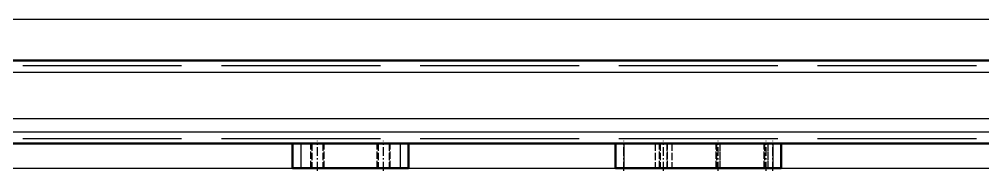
# Model space of a CAD drawing. Extents: x 0 to 1189, y 0 to 841.
# Drawn here: x 295 to 367.8, y 216.6 to 228.1 of the extents above; entities that cross this region are included whole.
import ezdxf

# ---------------------------------------------------------------- set-up
doc = ezdxf.new("R2010")
doc.units = 0
doc.linetypes.add('DASHDOT', pattern=[18.5, 12, -3, 0.5, -3])
doc.linetypes.add('DASHED', pattern=[15, 12, -3])

msp = doc.modelspace()

# ---------------------------------------------------------------- linework, layer by layer
at = {"color": 7, "lineweight": 25}
for p, q in [((195.668, 228.069), (798.812, 228.069)), ((272.543, 224.069), (395.043, 224.069)), ((198.793, 220.569), (778.04, 220.569)), ((198.793, 220.569), (798.812, 220.569)), ((189.418, 219.569), (754.418, 219.569)), ((189.418, 218.694), (788.404, 218.694)), ((316.293, 218.694), (316.293, 216.819)), ((323.793, 218.694), (323.793, 216.819)), ((340.668, 218.694), (340.668, 216.819)), ((351.918, 218.694), (351.918, 216.819)), ((226.543, 216.819), (788.404, 216.819))]:
    msp.add_line(p, q, dxfattribs=at)
at = {"color": 7, "lineweight": 50}
for p, q in [((272.543, 224.944), (395.043, 224.944)), ((190.293, 218.694), (448.793, 218.694)), ((316.293, 218.694), (315.668, 218.694)), ((315.668, 218.694), (315.668, 216.819)), ((316.293, 218.694), (323.793, 218.694)), ((324.418, 218.694), (323.793, 218.694)), ((324.418, 218.694), (324.418, 216.819)), ((340.668, 218.694), (340.043, 218.694)), ((340.043, 218.694), (340.043, 216.819)), ((351.918, 218.694), (340.668, 218.694)), ((352.543, 218.694), (351.918, 218.694)), ((352.543, 218.694), (352.543, 216.819)), ((316.293, 216.819), (315.668, 216.819)), ((316.293, 216.819), (323.793, 216.819)), ((324.418, 216.819), (323.793, 216.819)), ((340.668, 216.819), (340.043, 216.819)), ((351.918, 216.819), (340.668, 216.819)), ((352.543, 216.819), (351.918, 216.819))]:
    msp.add_line(p, q, dxfattribs=at)
at = {"color": 7, "linetype": 'DASHDOT', "lineweight": 25}
for p, q in [((132.918, 224.069), (810.918, 224.069)), ((132.918, 219.569), (810.918, 219.569))]:
    msp.add_line(p, q, dxfattribs=at)
at = {"color": 7, "linetype": 'DASHED', "lineweight": 25}
for p, q in [((189.418, 224.069), (754.418, 224.069)), ((189.793, 224.069), (754.043, 224.069)), ((189.793, 224.069), (754.043, 224.069)), ((190.293, 224.569), (753.543, 224.569)), ((195.293, 224.069), (748.543, 224.069)), ((195.293, 224.069), (748.543, 224.069)), ((195.668, 224.069), (748.168, 224.069)), ((195.668, 224.069), (748.168, 224.069)), ((195.668, 224.069), (748.168, 224.069)), ((195.668, 224.069), (748.168, 224.069)), ((195.668, 224.069), (748.168, 224.069)), ((195.668, 224.069), (748.168, 224.069)), ((189.418, 219.569), (754.418, 219.569)), ((189.793, 219.569), (754.043, 219.569)), ((189.793, 219.569), (754.043, 219.569)), ((190.293, 219.069), (753.543, 219.069)), ((195.293, 219.569), (748.543, 219.569)), ((195.293, 219.569), (748.543, 219.569)), ((195.668, 219.569), (748.168, 219.569)), ((195.668, 219.569), (748.168, 219.569)), ((195.668, 219.569), (748.168, 219.569)), ((195.668, 219.569), (748.168, 219.569)), ((195.668, 219.569), (748.168, 219.569)), ((195.668, 219.569), (748.168, 219.569))]:
    msp.add_line(p, q, dxfattribs=at)
at = {"color": 7, "linetype": 'DASHED', "lineweight": 25, "ltscale": 0.046875}
for p, q in [((316.293, 218.694), (316.293, 216.819)), ((317.043, 216.819), (317.043, 218.694)), ((317.043, 216.819), (317.043, 218.694)), ((317.128, 218.694), (317.128, 216.819)), ((317.128, 218.694), (317.128, 216.819)), ((317.959, 218.694), (317.959, 216.819)), ((317.959, 218.694), (317.959, 216.819)), ((318.043, 216.819), (318.043, 218.694)), ((318.043, 216.819), (318.043, 218.694)), ((322.043, 216.819), (322.043, 218.694)), ((322.043, 216.819), (322.043, 218.694)), ((322.128, 218.694), (322.128, 216.819)), ((322.128, 218.694), (322.128, 216.819)), ((322.959, 218.694), (322.959, 216.819)), ((322.959, 218.694), (322.959, 216.819)), ((323.043, 216.819), (323.043, 218.694)), ((323.043, 216.819), (323.043, 218.694)), ((323.793, 218.694), (323.793, 216.819)), ((340.668, 218.694), (340.668, 216.819)), ((343.043, 218.694), (343.043, 216.819)), ((343.356, 216.819), (343.356, 218.694)), ((343.356, 216.819), (343.356, 218.694)), ((343.356, 216.819), (343.356, 218.694)), ((343.356, 216.819), (343.356, 218.694)), ((343.41, 218.694), (343.41, 216.819)), ((343.41, 218.694), (343.41, 216.819)), ((343.927, 218.694), (343.927, 216.819)), ((343.927, 218.694), (343.927, 216.819)), ((343.981, 216.819), (343.981, 218.694)), ((343.981, 216.819), (343.981, 218.694)), ((343.981, 216.819), (343.981, 218.694)), ((343.981, 216.819), (343.981, 218.694)), ((344.293, 218.694), (344.293, 216.819)), ((347.637, 216.819), (347.637, 218.694)), ((347.637, 216.819), (347.637, 218.694)), ((347.637, 216.819), (347.637, 218.694)), ((347.637, 216.819), (347.637, 218.694)), ((347.668, 218.694), (347.668, 216.819)), ((347.668, 218.694), (347.668, 216.819)), ((347.919, 218.694), (347.919, 216.819)), ((347.919, 218.694), (347.919, 216.819)), ((347.95, 216.819), (347.95, 218.694)), ((347.95, 216.819), (347.95, 218.694)), ((347.95, 216.819), (347.95, 218.694)), ((347.95, 216.819), (347.95, 218.694)), ((351.262, 216.819), (351.262, 218.694)), ((351.262, 216.819), (351.262, 218.694)), ((351.262, 216.819), (351.262, 218.694)), ((351.262, 216.819), (351.262, 218.694)), ((351.293, 218.694), (351.293, 216.819)), ((351.293, 218.694), (351.293, 216.819)), ((351.544, 218.694), (351.544, 216.819)), ((351.544, 218.694), (351.544, 216.819)), ((351.575, 216.819), (351.575, 218.694)), ((351.575, 216.819), (351.575, 218.694)), ((351.575, 216.819), (351.575, 218.694)), ((351.575, 216.819), (351.575, 218.694)), ((351.918, 218.694), (351.918, 216.819))]:
    msp.add_line(p, q, dxfattribs=at)
at = {"color": 7, "linetype": 'DASHDOT', "lineweight": 25, "ltscale": 0.05625}
for p, q in [((317.543, 216.632), (317.543, 218.882)), ((322.543, 216.632), (322.543, 218.882)), ((340.668, 216.632), (340.668, 218.882)), ((343.668, 216.632), (343.668, 218.882)), ((347.793, 216.632), (347.793, 218.882)), ((351.418, 216.632), (351.418, 218.882)), ((351.918, 216.632), (351.918, 218.882))]:
    msp.add_line(p, q, dxfattribs=at)

doc.saveas('drawing.dxf')
